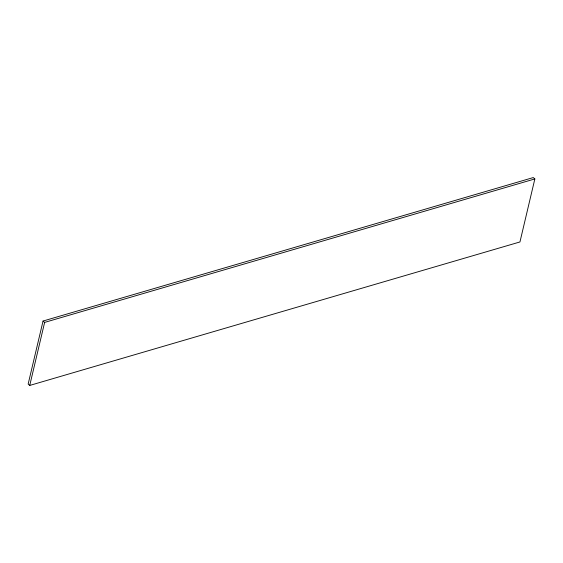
<?xml version="1.0" encoding="UTF-8"?>
<svg xmlns="http://www.w3.org/2000/svg" width="563" height="563" viewBox="0 0 563 563"><rect width="100%" height="100%" fill="white"/><g stroke="black" fill="none" stroke-linecap="round" stroke-linejoin="round"><path stroke-width="0.84" d="M43.048 321.044L28.15 384.065L29.733 385.437L519.952 241.956L534.85 178.935L533.267 177.563L43.048 321.044L44.632 322.409L534.85 178.935M29.733 385.437L44.632 322.409"/></g></svg>
